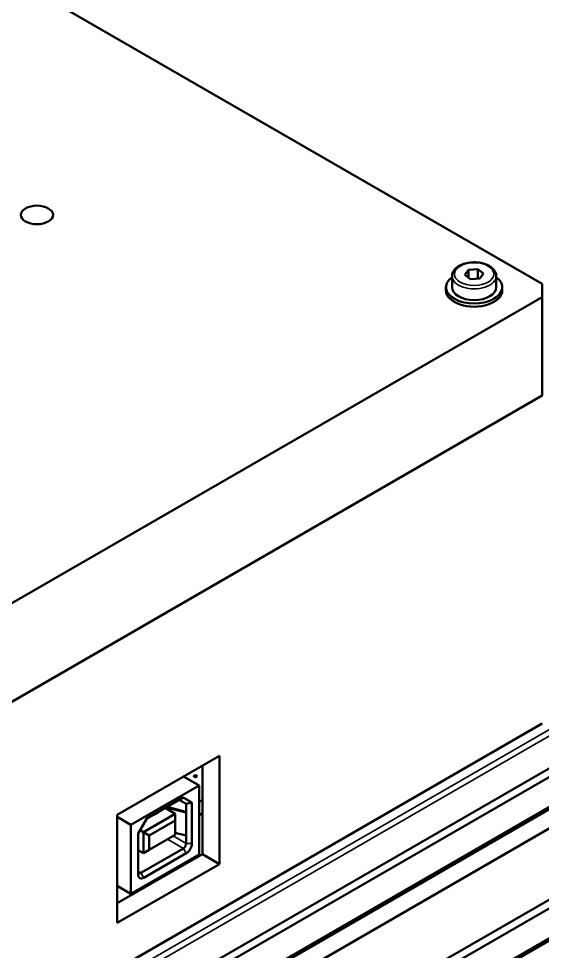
# Model space of a CAD drawing. Header units: millimetres. Extents: x -2015 to 3360, y -4745 to 2376.
# Drawn here: x 1669.3 to 1734.4, y 512.5 to 628.6 of the extents above; entities that cross this region are included whole.
import ezdxf

# ---------------------------------------------------------------- set-up
doc = ezdxf.new("R2010")
doc.units = ezdxf.units.MM
doc.header["$LTSCALE"] = 8
doc.layers.add('Visible (ISO)', color=7, linetype='Continuous', lineweight=50)
doc.layers.add('Visible Narrow (ISO)', color=7, linetype='Continuous', lineweight=35)

msp = doc.modelspace()

# ---------------------------------------------------------------- linework, layer by layer
at = {"layer": 'Visible (ISO)'}
for p, q in [((1631.19, 655.18), (1734.42, 595.57)), ((1883.96, 621.14), (1609.97, 462.96)), ((1883.96, 620.06), (1609.04, 461.34)), ((1883.96, 616.32), (1608.7, 457.4)), ((1883.96, 616.04), (1608.94, 457.26)), ((1883.96, 613.66), (1609.97, 455.48)), ((1884.03, 604.85), (1609.97, 446.63)), ((1884.23, 603.89), (1609.04, 445.01)), ((1886.21, 601.29), (1608.7, 441.07)), ((1886.45, 601.15), (1608.94, 440.93)), ((1723.19, 596.55), (1723.19, 595.16)), ((1724.79, 596.72), (1725.25, 597.33)), ((1725.48, 596.18), (1724.79, 596.72)), ((1725.25, 597.33), (1726.39, 597.41)), ((1725.25, 596.37), (1725.25, 597.33)), ((1726.39, 597.41), (1727.09, 596.88)), ((1726.39, 596.25), (1726.39, 597.41)), ((1727.09, 596.88), (1726.63, 596.26)), ((1728.69, 596.55), (1728.69, 595.16)), ((1726.63, 596.26), (1725.48, 596.18)), ((1734.42, 595.57), (1734.42, 593.94)), ((1722.44, 595.16), (1722.44, 594.76)), ((1729.44, 595.16), (1729.44, 594.76)), ((1734.42, 593.94), (1666.54, 554.75)), ((1734.42, 593.94), (1734.42, 581.69)), ((1666.54, 542.5), (1734.42, 581.69)), ((1734.42, 581.69), (1666.54, 542.5)), ((1666.54, 501.67), (1734.42, 540.87)), ((1681.53, 529.52), (1694.26, 536.87)), ((1694.26, 536.87), (1694.26, 523.39)), ((1692.14, 524.62), (1692.14, 535.64)), ((1691.73, 533.16), (1689.79, 534.28)), ((1691.73, 533.16), (1683.25, 528.26)), ((1691.73, 524.58), (1691.73, 533.16)), ((1685.24, 529.07), (1689.74, 531.66)), ((1689.74, 531.66), (1690.83, 531.03)), ((1687.62, 530.44), (1690.13, 529.78)), ((1689.77, 529.98), (1687.75, 530.52)), ((1690.13, 530.87), (1689.24, 531.38)), ((1690.13, 530.87), (1690.83, 531.03)), ((1690.13, 529.78), (1690.13, 530.87)), ((1690.83, 531.03), (1690.83, 525.94)), ((1691.73, 531.12), (1692.14, 531.35)), ((1681.53, 516.05), (1681.53, 529.52)), ((1683.25, 528.26), (1681.53, 529.25)), ((1684.8, 527.34), (1688.76, 529.63)), ((1686.13, 529.58), (1686.18, 529.55)), ((1686.14, 529.59), (1686.18, 529.55)), ((1686.18, 529.55), (1686.71, 529.86)), ((1686.67, 529.89), (1686.71, 529.86)), ((1688.76, 529.63), (1687.49, 530.37)), ((1688.76, 528.81), (1688.76, 529.63)), ((1690.13, 529.78), (1689.77, 529.98)), ((1690.13, 529.78), (1690.13, 526.92)), ((1692.14, 529.72), (1691.73, 529.48)), ((1683.25, 528.26), (1683.25, 519.69)), ((1684.15, 527.18), (1685.24, 529.07)), ((1688.76, 528.81), (1685.51, 526.94)), ((1688.76, 527.03), (1688.76, 528.81)), ((1684.15, 522.08), (1684.15, 527.18)), ((1684.8, 527.34), (1684.39, 527.59)), ((1684.8, 527.34), (1685.51, 526.94)), ((1684.8, 524.75), (1684.8, 527.34)), ((1685.51, 525.16), (1688.76, 527.03)), ((1685.51, 526.94), (1685.51, 525.16)), ((1688.76, 527.28), (1690.13, 526.92)), ((1690.13, 525.94), (1690.13, 526.92)), ((1681.53, 518.5), (1692.14, 524.62)), ((1684.8, 524.75), (1684.15, 525.13)), ((1684.5, 522.29), (1689.77, 525.33)), ((1684.8, 524.75), (1685.51, 525.16)), ((1690.13, 524.72), (1684.86, 521.68)), ((1694.26, 523.39), (1692.14, 524.62)), ((1683.25, 519.69), (1691.73, 524.58)), ((1694.26, 523.39), (1681.53, 516.05)), ((1683.25, 519.69), (1681.53, 520.68))]:
    msp.add_line(p, q, dxfattribs=at)
for centre, major_axis in [((1671.56, 604.16), (-2, 0)), ((1691.27, 534.31), (0.203, 0))]:
    msp.add_ellipse(centre, major_axis=major_axis, ratio=0.57735, dxfattribs=at)
for centre, major_axis, start_param, end_param in [((1725.94, 595.16), (-3.5, 0), 5.616239, 10.091724), ((1725.94, 594.76), (-3.5, 0), 0, 3.141593), ((1725.94, 595.16), (2.75, 0), 3.141593, 6.283185), ((1689.77, 525.74), (0.25, 0.433), 3.926991, 5.497787), ((1690.13, 525.53), (-0.5, -0.866), 0.785398, 2.356194), ((1684.5, 522.7), (-0.25, -0.433), 5.497787, 7.068583), ((1684.86, 522.49), (-0.5, -0.866), 5.497787, 7.068583)]:
    msp.add_ellipse(centre, major_axis=major_axis, ratio=0.57735, start_param=start_param, end_param=end_param, dxfattribs=at)
msp.add_open_spline([(1723.19, 596.55), (1723.19, 596.72), (1723.23, 596.89), (1723.38, 597.22), (1723.5, 597.38), (1723.82, 597.67), (1724.03, 597.81), (1724.49, 598.03), (1724.76, 598.12), (1725.32, 598.23), (1725.61, 598.26), (1726.2, 598.27), (1726.49, 598.24), (1727.05, 598.13), (1727.32, 598.05), (1727.8, 597.84), (1728.02, 597.7), (1728.37, 597.39), (1728.51, 597.21), (1728.65, 596.87), (1728.69, 596.71), (1728.69, 596.55)], degree=3, knots=[3.910891, 3.910891, 3.910891, 3.910891, 4.176685, 4.176685, 4.46631, 4.46631, 4.794404, 4.794404, 5.133115, 5.133115, 5.469249, 5.469249, 5.803808, 5.803808, 6.139723, 6.139723, 6.478376, 6.478376, 6.807975, 6.807975, 7.052483, 7.052483, 7.052483, 7.052483], dxfattribs=at)
at = {"layer": 'Visible Narrow (ISO)'}
for p, q in [((1883.96, 625.16), (1609.97, 466.97)), ((1763.81, 556.6), (1609.62, 467.59)), ((1687.5, 530.37), (1687.5, 530.36)), ((1687.79, 526.47), (1689.77, 525.33)), ((1688.5, 526.88), (1690.13, 525.94)), ((1690.13, 525.94), (1690.83, 525.94)), ((1690.13, 524.72), (1689.77, 525.33)), ((1684.15, 522.49), (1684.5, 522.29)), ((1684.86, 521.68), (1684.5, 522.29))]:
    msp.add_line(p, q, dxfattribs=at)
msp.add_ellipse((1725.94, 596.8), major_axis=(2.45, 0), ratio=0.57735, dxfattribs=at)
msp.add_ellipse((1725.94, 596.55), major_axis=(-2.75, 0), ratio=0.57735, start_param=0, end_param=3.141593, dxfattribs=at)

doc.saveas('drawing.dxf')
